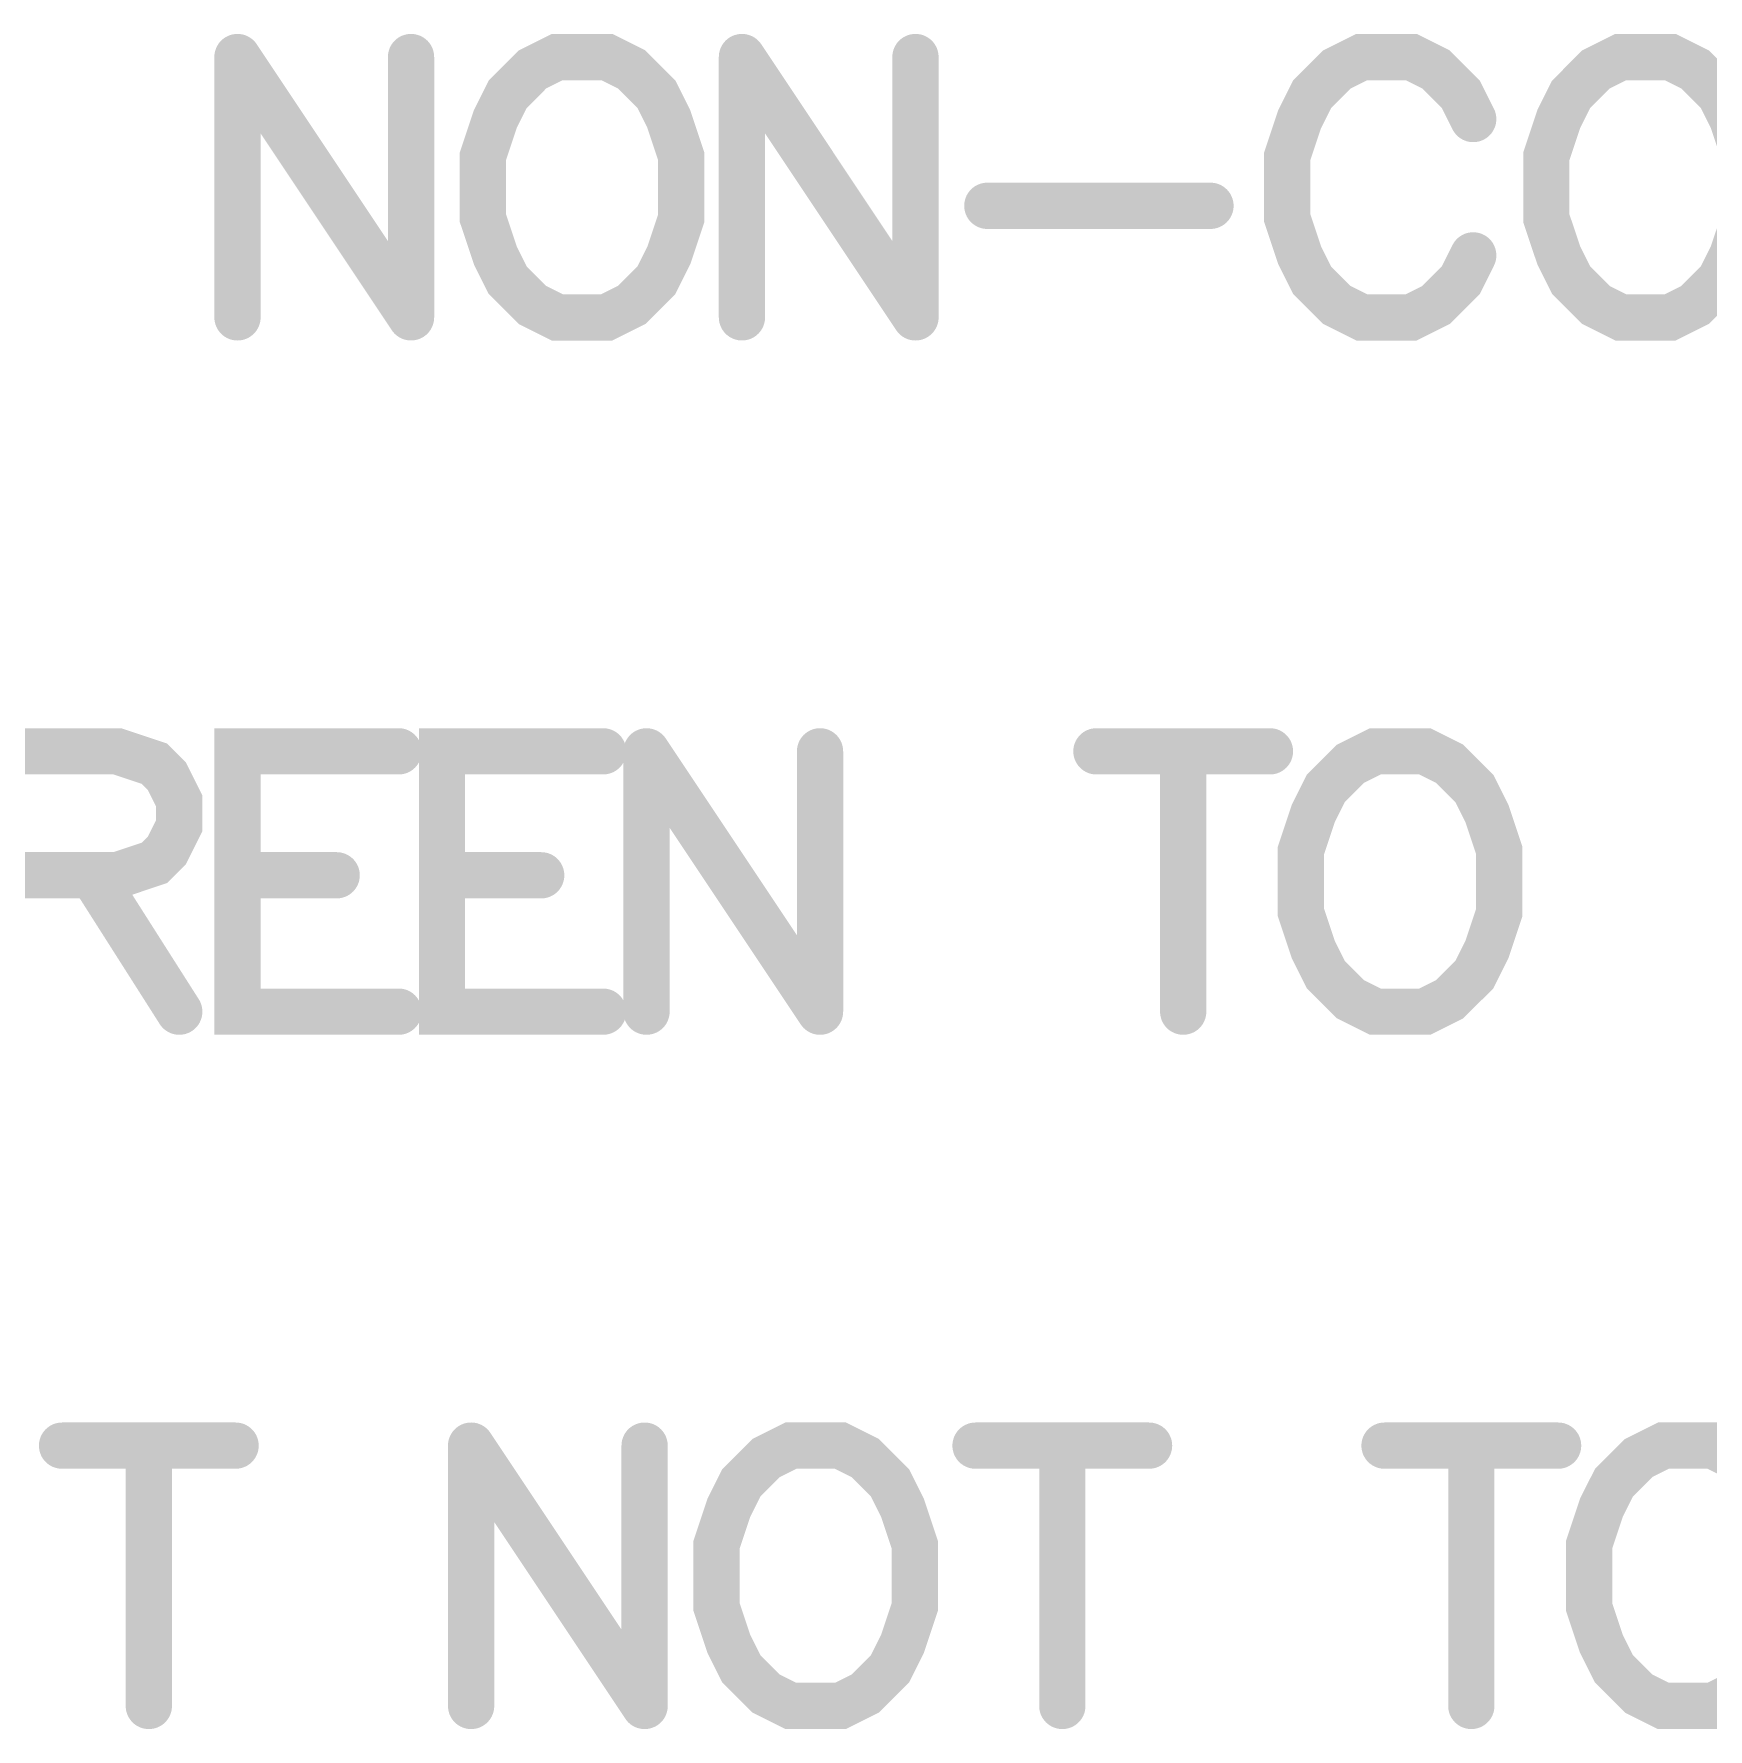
# Model space of a CAD drawing. Extents: x -9.8 to 23.3, y -7.1 to 14.3.
# Drawn here: x -5.3939 to -5.0322, y 3.3463 to 3.7125 of the extents above; entities that cross this region are included whole.
import ezdxf

# ---------------------------------------------------------------- set-up
doc = ezdxf.new("R2010")
doc.units = 0
doc.layers.add('2D_LINE_00', color=1, linetype='CONTINUOUS')

# ---------------------------------------------------------------- blocks, each defined once
blk = doc.blocks.new('SMOOTH_0$01')
at = {"const_width": 0.005}
blk.add_lwpolyline([(-0.0025, 0, 1), (0.0025, 0, 1)], format="xyb", close=True, dxfattribs=at)
blk = doc.blocks.new('DRAWING_513')
at = {"layer": '2D_LINE_00', "const_width": 0.01}
blk.add_lwpolyline([(0, 0), (0, -0.05624)], dxfattribs=at)
at = {"layer": '2D_LINE_00'}
for p in [(0, 0), (0, -0.05624)]:
    blk.add_blockref('SMOOTH_0$01', p, dxfattribs=at)
blk = doc.blocks.new('DRAWING_514')
at = {"layer": '2D_LINE_00', "const_width": 0.01}
blk.add_lwpolyline([(0, 0), (0.0375, -0.05624)], dxfattribs=at)
at = {"layer": '2D_LINE_00'}
for p in [(0, 0), (0.0375, -0.05624)]:
    blk.add_blockref('SMOOTH_0$01', p, dxfattribs=at)
blk = doc.blocks.new('DRAWING_515')
at = {"layer": '2D_LINE_00', "const_width": 0.01}
blk.add_lwpolyline([(0, 0), (0, -0.05624)], dxfattribs=at)
at = {"layer": '2D_LINE_00'}
for p in [(0, 0), (0, -0.05624)]:
    blk.add_blockref('SMOOTH_0$01', p, dxfattribs=at)
blk = doc.blocks.new('DRAWING_516')
at = {"layer": '2D_LINE_00', "const_width": 0.01}
blk.add_lwpolyline([(0, 0), (-0.00536, -0.00268), (-0.01071, -0.00804), (-0.01339, -0.01339), (-0.01607, -0.02143), (-0.01607, -0.03482), (-0.01339, -0.04285), (-0.01071, -0.04821), (-0.00536, -0.05356), (0, -0.05624), (0.01071, -0.05624), (0.01607, -0.05356), (0.02142, -0.04821), (0.0241, -0.04285), (0.02678, -0.03482), (0.02678, -0.02143), (0.0241, -0.01339), (0.02142, -0.00804), (0.01607, -0.00268), (0.01071, 0), (0, 0)], dxfattribs=at)
at = {"layer": '2D_LINE_00'}
for p in [(0, 0), (0, 0), (0.01071, 0), (-0.00536, -0.00268), (0.01607, -0.00268), (-0.01071, -0.00804), (0.02142, -0.00804), (-0.01339, -0.01339), (0.0241, -0.01339), (-0.01607, -0.02143), (0.02678, -0.02143), (-0.01607, -0.03482), (0.02678, -0.03482), (-0.01339, -0.04285), (0.0241, -0.04285), (-0.01071, -0.04821), (0.02142, -0.04821), (-0.00536, -0.05356), (0, -0.05624), (0.01071, -0.05624), (0.01607, -0.05356)]:
    blk.add_blockref('SMOOTH_0$01', p, dxfattribs=at)
blk = doc.blocks.new('DRAWING_517')
at = {"layer": '2D_LINE_00', "const_width": 0.01}
blk.add_lwpolyline([(0, 0), (0, -0.05624)], dxfattribs=at)
at = {"layer": '2D_LINE_00'}
for p in [(0, 0), (0, -0.05624)]:
    blk.add_blockref('SMOOTH_0$01', p, dxfattribs=at)
blk = doc.blocks.new('DRAWING_518')
at = {"layer": '2D_LINE_00', "const_width": 0.01}
blk.add_lwpolyline([(0, 0), (0.03749, -0.05624)], dxfattribs=at)
at = {"layer": '2D_LINE_00'}
for p in [(0, 0), (0.03749, -0.05624)]:
    blk.add_blockref('SMOOTH_0$01', p, dxfattribs=at)
blk = doc.blocks.new('DRAWING_519')
at = {"layer": '2D_LINE_00', "const_width": 0.01}
blk.add_lwpolyline([(0, 0), (0, -0.05624)], dxfattribs=at)
at = {"layer": '2D_LINE_00'}
for p in [(0, 0), (0, -0.05624)]:
    blk.add_blockref('SMOOTH_0$01', p, dxfattribs=at)
blk = doc.blocks.new('DRAWING_520')
at = {"layer": '2D_LINE_00', "const_width": 0.01}
blk.add_lwpolyline([(0, 0), (0.04821, 0)], dxfattribs=at)
at = {"layer": '2D_LINE_00'}
for p in [(0, 0), (0.04821, 0)]:
    blk.add_blockref('SMOOTH_0$01', p, dxfattribs=at)
blk = doc.blocks.new('DRAWING_521')
at = {"layer": '2D_LINE_00', "const_width": 0.01}
blk.add_lwpolyline([(0, 0), (-0.00268, 0.00535), (-0.00803, 0.01071), (-0.01339, 0.01339), (-0.0241, 0.01339), (-0.02946, 0.01071), (-0.03481, 0.00535), (-0.03749, 0), (-0.04017, -0.00804), (-0.04017, -0.02143), (-0.03749, -0.02946), (-0.03481, -0.03482), (-0.02946, -0.04017), (-0.0241, -0.04285), (-0.01339, -0.04285), (-0.00803, -0.04017), (-0.00268, -0.03482), (0, -0.02946)], dxfattribs=at)
at = {"layer": '2D_LINE_00'}
for p in [(-0.0241, 0.01339), (-0.01339, 0.01339), (-0.02946, 0.01071), (-0.00803, 0.01071), (-0.03481, 0.00535), (-0.00268, 0.00535), (-0.03749, 0), (0, 0), (-0.04017, -0.00804), (-0.04017, -0.02143), (-0.03749, -0.02946), (0, -0.02946), (-0.03481, -0.03482), (-0.00268, -0.03482), (-0.02946, -0.04017), (-0.00803, -0.04017), (-0.0241, -0.04285), (-0.01339, -0.04285)]:
    blk.add_blockref('SMOOTH_0$01', p, dxfattribs=at)
blk = doc.blocks.new('DRAWING_522')
at = {"layer": '2D_LINE_00', "const_width": 0.01}
blk.add_lwpolyline([(0, 0), (-0.00536, -0.00268), (-0.01071, -0.00804), (-0.01339, -0.01339), (-0.01607, -0.02143), (-0.01607, -0.03482), (-0.01339, -0.04285), (-0.01071, -0.04821), (-0.00536, -0.05356), (0, -0.05624), (0.01071, -0.05624), (0.01607, -0.05356), (0.02142, -0.04821), (0.0241, -0.04285), (0.02678, -0.03482), (0.02678, -0.02143), (0.0241, -0.01339), (0.02142, -0.00804), (0.01607, -0.00268), (0.01071, 0), (0, 0)], dxfattribs=at)
at = {"layer": '2D_LINE_00'}
for p in [(0, 0), (0, 0), (0.01071, 0), (-0.00536, -0.00268), (0.01607, -0.00268), (-0.01071, -0.00804), (0.02142, -0.00804), (-0.01339, -0.01339), (0.0241, -0.01339), (-0.01607, -0.02143), (0.02678, -0.02143), (-0.01607, -0.03482), (0.02678, -0.03482), (-0.01339, -0.04285), (0.0241, -0.04285), (-0.01071, -0.04821), (0.02142, -0.04821), (-0.00536, -0.05356), (0, -0.05624), (0.01071, -0.05624), (0.01607, -0.05356)]:
    blk.add_blockref('SMOOTH_0$01', p, dxfattribs=at)
blk = doc.blocks.new('DRAWING_562')
at = {"layer": '2D_LINE_00', "const_width": 0.01}
blk.add_lwpolyline([(0, 0), (0.0241, 0), (0.03213, -0.00268), (0.03481, -0.00536), (0.03749, -0.01071), (0.03749, -0.01607), (0.03481, -0.02143), (0.03213, -0.0241), (0.0241, -0.02678), (0, -0.02678)], dxfattribs=at)
at = {"layer": '2D_LINE_00'}
for p in [(0, 0), (0.0241, 0), (0.03213, -0.00268), (0.03481, -0.00536), (0.03749, -0.01071), (0.03749, -0.01607), (0.03481, -0.02143), (0, -0.02678), (0.0241, -0.02678), (0.03213, -0.0241)]:
    blk.add_blockref('SMOOTH_0$01', p, dxfattribs=at)
blk = doc.blocks.new('DRAWING_563')
at = {"layer": '2D_LINE_00', "const_width": 0.01}
blk.add_lwpolyline([(0, 0), (0.01875, -0.02946)], dxfattribs=at)
at = {"layer": '2D_LINE_00'}
for p in [(0, 0), (0.01875, -0.02946)]:
    blk.add_blockref('SMOOTH_0$01', p, dxfattribs=at)
blk = doc.blocks.new('DRAWING_564')
at = {"layer": '2D_LINE_00', "const_width": 0.01}
blk.add_lwpolyline([(0, 0), (-0.03482, 0), (-0.03482, -0.05624), (0, -0.05624)], dxfattribs=at)
at = {"layer": '2D_LINE_00'}
for p in [(-0.03482, 0), (0, 0), (-0.03482, -0.05624), (0, -0.05624)]:
    blk.add_blockref('SMOOTH_0$01', p, dxfattribs=at)
blk = doc.blocks.new('DRAWING_565')
at = {"layer": '2D_LINE_00', "const_width": 0.01}
blk.add_lwpolyline([(0, 0), (0.02143, 0)], dxfattribs=at)
at = {"layer": '2D_LINE_00'}
for p in [(0, 0), (0.02143, 0)]:
    blk.add_blockref('SMOOTH_0$01', p, dxfattribs=at)
blk = doc.blocks.new('DRAWING_566')
at = {"layer": '2D_LINE_00', "const_width": 0.01}
blk.add_lwpolyline([(0, 0), (-0.03482, 0), (-0.03482, -0.05624), (0, -0.05624)], dxfattribs=at)
at = {"layer": '2D_LINE_00'}
for p in [(-0.03482, 0), (0, 0), (-0.03482, -0.05624), (0, -0.05624)]:
    blk.add_blockref('SMOOTH_0$01', p, dxfattribs=at)
blk = doc.blocks.new('DRAWING_567')
at = {"layer": '2D_LINE_00', "const_width": 0.01}
blk.add_lwpolyline([(0, 0), (0.02143, 0)], dxfattribs=at)
at = {"layer": '2D_LINE_00'}
for p in [(0, 0), (0.02143, 0)]:
    blk.add_blockref('SMOOTH_0$01', p, dxfattribs=at)
blk = doc.blocks.new('DRAWING_568')
at = {"layer": '2D_LINE_00', "const_width": 0.01}
blk.add_lwpolyline([(0, 0), (0, -0.05624)], dxfattribs=at)
at = {"layer": '2D_LINE_00'}
for p in [(0, 0), (0, -0.05624)]:
    blk.add_blockref('SMOOTH_0$01', p, dxfattribs=at)
blk = doc.blocks.new('DRAWING_569')
at = {"layer": '2D_LINE_00', "const_width": 0.01}
blk.add_lwpolyline([(0, 0), (0.03749, -0.05624)], dxfattribs=at)
at = {"layer": '2D_LINE_00'}
for p in [(0, 0), (0.03749, -0.05624)]:
    blk.add_blockref('SMOOTH_0$01', p, dxfattribs=at)
blk = doc.blocks.new('DRAWING_570')
at = {"layer": '2D_LINE_00', "const_width": 0.01}
blk.add_lwpolyline([(0, 0), (0, -0.05624)], dxfattribs=at)
at = {"layer": '2D_LINE_00'}
for p in [(0, 0), (0, -0.05624)]:
    blk.add_blockref('SMOOTH_0$01', p, dxfattribs=at)
blk = doc.blocks.new('DRAWING_571')
at = {"layer": '2D_LINE_00', "const_width": 0.01}
blk.add_lwpolyline([(0, 0), (0, -0.05624)], dxfattribs=at)
at = {"layer": '2D_LINE_00'}
for p in [(0, 0), (0, -0.05624)]:
    blk.add_blockref('SMOOTH_0$01', p, dxfattribs=at)
blk = doc.blocks.new('DRAWING_572')
at = {"layer": '2D_LINE_00', "const_width": 0.01}
blk.add_lwpolyline([(0, 0), (0.03749, 0)], dxfattribs=at)
at = {"layer": '2D_LINE_00'}
for p in [(0, 0), (0.03749, 0)]:
    blk.add_blockref('SMOOTH_0$01', p, dxfattribs=at)
blk = doc.blocks.new('DRAWING_573')
at = {"layer": '2D_LINE_00', "const_width": 0.01}
blk.add_lwpolyline([(0, 0), (-0.00536, -0.00268), (-0.01072, -0.00804), (-0.01339, -0.01339), (-0.01607, -0.02143), (-0.01607, -0.03482), (-0.01339, -0.04285), (-0.01072, -0.04821), (-0.00536, -0.05356), (0, -0.05624), (0.01071, -0.05624), (0.01606, -0.05356), (0.02142, -0.04821), (0.0241, -0.04285), (0.02678, -0.03482), (0.02678, -0.02143), (0.0241, -0.01339), (0.02142, -0.00804), (0.01606, -0.00268), (0.01071, 0), (0, 0)], dxfattribs=at)
at = {"layer": '2D_LINE_00'}
for p in [(0, 0), (0, 0), (0.01071, 0), (-0.00536, -0.00268), (0.01606, -0.00268), (-0.01072, -0.00804), (0.02142, -0.00804), (-0.01339, -0.01339), (0.0241, -0.01339), (-0.01607, -0.02143), (0.02678, -0.02143), (-0.01607, -0.03482), (0.02678, -0.03482), (-0.01339, -0.04285), (0.0241, -0.04285), (-0.01072, -0.04821), (0.02142, -0.04821), (-0.00536, -0.05356), (0, -0.05624), (0.01071, -0.05624), (0.01606, -0.05356)]:
    blk.add_blockref('SMOOTH_0$01', p, dxfattribs=at)
blk = doc.blocks.new('DRAWING_2208')
at = {"layer": '2D_LINE_00', "const_width": 0.01}
blk.add_lwpolyline([(0, 0), (0, -0.05624)], dxfattribs=at)
at = {"layer": '2D_LINE_00'}
for p in [(0, 0), (0, -0.05624)]:
    blk.add_blockref('SMOOTH_0$01', p, dxfattribs=at)
blk = doc.blocks.new('DRAWING_2209')
at = {"layer": '2D_LINE_00', "const_width": 0.01}
blk.add_lwpolyline([(0, 0), (0.03749, 0)], dxfattribs=at)
at = {"layer": '2D_LINE_00'}
for p in [(0, 0), (0.03749, 0)]:
    blk.add_blockref('SMOOTH_0$01', p, dxfattribs=at)
blk = doc.blocks.new('DRAWING_2210')
at = {"layer": '2D_LINE_00', "const_width": 0.01}
blk.add_lwpolyline([(0, 0), (0, -0.05624)], dxfattribs=at)
at = {"layer": '2D_LINE_00'}
for p in [(0, 0), (0, -0.05624)]:
    blk.add_blockref('SMOOTH_0$01', p, dxfattribs=at)
blk = doc.blocks.new('DRAWING_2211')
at = {"layer": '2D_LINE_00', "const_width": 0.01}
blk.add_lwpolyline([(0, 0), (0.03749, -0.05624)], dxfattribs=at)
at = {"layer": '2D_LINE_00'}
for p in [(0, 0), (0.03749, -0.05624)]:
    blk.add_blockref('SMOOTH_0$01', p, dxfattribs=at)
blk = doc.blocks.new('DRAWING_2212')
at = {"layer": '2D_LINE_00', "const_width": 0.01}
blk.add_lwpolyline([(0, 0), (0, -0.05624)], dxfattribs=at)
at = {"layer": '2D_LINE_00'}
for p in [(0, 0), (0, -0.05624)]:
    blk.add_blockref('SMOOTH_0$01', p, dxfattribs=at)
blk = doc.blocks.new('DRAWING_2213')
at = {"layer": '2D_LINE_00', "const_width": 0.01}
blk.add_lwpolyline([(0, 0), (-0.00536, -0.00268), (-0.01071, -0.00804), (-0.01339, -0.01339), (-0.01607, -0.02143), (-0.01607, -0.03482), (-0.01339, -0.04285), (-0.01071, -0.04821), (-0.00536, -0.05356), (0, -0.05624), (0.01071, -0.05624), (0.01607, -0.05356), (0.02142, -0.04821), (0.0241, -0.04285), (0.02678, -0.03482), (0.02678, -0.02143), (0.0241, -0.01339), (0.02142, -0.00804), (0.01607, -0.00268), (0.01071, 0), (0, 0)], dxfattribs=at)
at = {"layer": '2D_LINE_00'}
for p in [(0, 0), (0, 0), (0.01071, 0), (-0.00536, -0.00268), (0.01607, -0.00268), (-0.01071, -0.00804), (0.02142, -0.00804), (-0.01339, -0.01339), (0.0241, -0.01339), (-0.01607, -0.02143), (0.02678, -0.02143), (-0.01607, -0.03482), (0.02678, -0.03482), (-0.01339, -0.04285), (0.0241, -0.04285), (-0.01071, -0.04821), (0.02142, -0.04821), (-0.00536, -0.05356), (0, -0.05624), (0.01071, -0.05624), (0.01607, -0.05356)]:
    blk.add_blockref('SMOOTH_0$01', p, dxfattribs=at)
blk = doc.blocks.new('DRAWING_2214')
at = {"layer": '2D_LINE_00', "const_width": 0.01}
blk.add_lwpolyline([(0, 0), (0, -0.05624)], dxfattribs=at)
at = {"layer": '2D_LINE_00'}
for p in [(0, 0), (0, -0.05624)]:
    blk.add_blockref('SMOOTH_0$01', p, dxfattribs=at)
blk = doc.blocks.new('DRAWING_2215')
at = {"layer": '2D_LINE_00', "const_width": 0.01}
blk.add_lwpolyline([(0, 0), (0.03749, 0)], dxfattribs=at)
at = {"layer": '2D_LINE_00'}
for p in [(0, 0), (0.03749, 0)]:
    blk.add_blockref('SMOOTH_0$01', p, dxfattribs=at)
blk = doc.blocks.new('DRAWING_2216')
at = {"layer": '2D_LINE_00', "const_width": 0.01}
blk.add_lwpolyline([(0, 0), (0, -0.05624)], dxfattribs=at)
at = {"layer": '2D_LINE_00'}
for p in [(0, 0), (0, -0.05624)]:
    blk.add_blockref('SMOOTH_0$01', p, dxfattribs=at)
blk = doc.blocks.new('DRAWING_2217')
at = {"layer": '2D_LINE_00', "const_width": 0.01}
blk.add_lwpolyline([(0, 0), (0.0375, 0)], dxfattribs=at)
at = {"layer": '2D_LINE_00'}
for p in [(0, 0), (0.0375, 0)]:
    blk.add_blockref('SMOOTH_0$01', p, dxfattribs=at)
blk = doc.blocks.new('DRAWING_2218')
at = {"layer": '2D_LINE_00', "const_width": 0.01}
blk.add_lwpolyline([(0, 0), (-0.00536, -0.00268), (-0.01071, -0.00804), (-0.01339, -0.01339), (-0.01607, -0.02143), (-0.01607, -0.03482), (-0.01339, -0.04285), (-0.01071, -0.04821), (-0.00536, -0.05356), (0, -0.05624), (0.01071, -0.05624), (0.01607, -0.05356), (0.02142, -0.04821), (0.0241, -0.04285), (0.02678, -0.03482), (0.02678, -0.02143), (0.0241, -0.01339), (0.02142, -0.00804), (0.01607, -0.00268), (0.01071, 0), (0, 0)], dxfattribs=at)
at = {"layer": '2D_LINE_00'}
for p in [(0, 0), (0, 0), (0.01071, 0), (-0.00536, -0.00268), (0.01607, -0.00268), (-0.01071, -0.00804), (0.02142, -0.00804), (-0.01339, -0.01339), (0.0241, -0.01339), (-0.01607, -0.02143), (0.02678, -0.02143), (-0.01607, -0.03482), (0.02678, -0.03482), (-0.01339, -0.04285), (0.0241, -0.04285), (-0.01071, -0.04821), (0.02142, -0.04821), (-0.00536, -0.05356), (0, -0.05624), (0.01071, -0.05624), (0.01607, -0.05356)]:
    blk.add_blockref('SMOOTH_0$01', p, dxfattribs=at)

msp = doc.modelspace()

# ---------------------------------------------------------------- block references
for name, p in [('DRAWING_513', (-5.34992, 3.70754)), ('DRAWING_514', (-5.34992, 3.70754)), ('DRAWING_515', (-5.31242, 3.70754)), ('DRAWING_516', (-5.28082, 3.70754)), ('DRAWING_517', (-5.24092, 3.70754)), ('DRAWING_518', (-5.24092, 3.70754)), ('DRAWING_519', (-5.20343, 3.70754)), ('DRAWING_521', (-5.08292, 3.69415)), ('DRAWING_522', (-5.05105, 3.70754)), ('DRAWING_520', (-5.1879, 3.6754)), ('DRAWING_562', (-5.39999, 3.55754)), ('DRAWING_564', (-5.3151, 3.55754)), ('DRAWING_566', (-5.27091, 3.55754)), ('DRAWING_568', (-5.26154, 3.55754)), ('DRAWING_569', (-5.26154, 3.55754)), ('DRAWING_570', (-5.22405, 3.55754)), ('DRAWING_572', (-5.16433, 3.55754)), ('DRAWING_571', (-5.14558, 3.55754)), ('DRAWING_573', (-5.10407, 3.55754)), ('DRAWING_563', (-5.38125, 3.53076)), ('DRAWING_565', (-5.34992, 3.53076)), ('DRAWING_567', (-5.30573, 3.53076)), ('DRAWING_2209', (-5.38782, 3.40754)), ('DRAWING_2208', (-5.36907, 3.40754)), ('DRAWING_2210', (-5.29944, 3.40754)), ('DRAWING_2211', (-5.29944, 3.40754)), ('DRAWING_2212', (-5.26195, 3.40754)), ('DRAWING_2213', (-5.23035, 3.40754)), ('DRAWING_2215', (-5.19045, 3.40754)), ('DRAWING_2214', (-5.1717, 3.40754)), ('DRAWING_2217', (-5.10208, 3.40754)), ('DRAWING_2216', (-5.08333, 3.40754)), ('DRAWING_2218', (-5.04182, 3.40754))]:
    msp.add_blockref(name, p)

doc.saveas('drawing.dxf')
